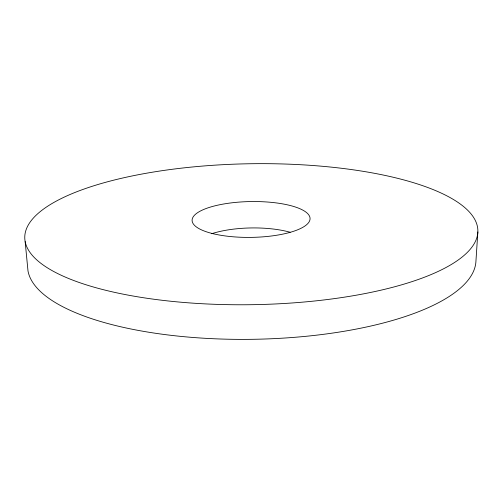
<?xml version="1.0" encoding="UTF-8"?>
<svg xmlns="http://www.w3.org/2000/svg" width="503" height="503" viewBox="0 0 503 503"><rect width="100%" height="100%" fill="white"/><g stroke="black" fill="none" stroke-linecap="round" stroke-linejoin="round"><path stroke-width="0.75" d="M477.85 231.958A226.589 70.483 -0.9 0 1 135.364 296.418A226.589 70.483 -0.9 0 1 140.721 174.264A226.589 70.483 -0.9 0 1 477.85 231.958L475.939 261.176A224.225 76.198 -0.9 0 1 257.008 339.223A224.225 76.198 -0.9 0 1 27.998 270.96L25.15 241.616M211.681 233.706A58.398 19.384 -0.9 0 1 290.124 232.241M212.87 233.662A58.989 17.913 -0.9 0 0 309.094 221.873A58.989 17.913 -0.9 0 0 231.267 202.879A58.989 17.913 -0.9 0 0 212.87 233.662"/></g></svg>
